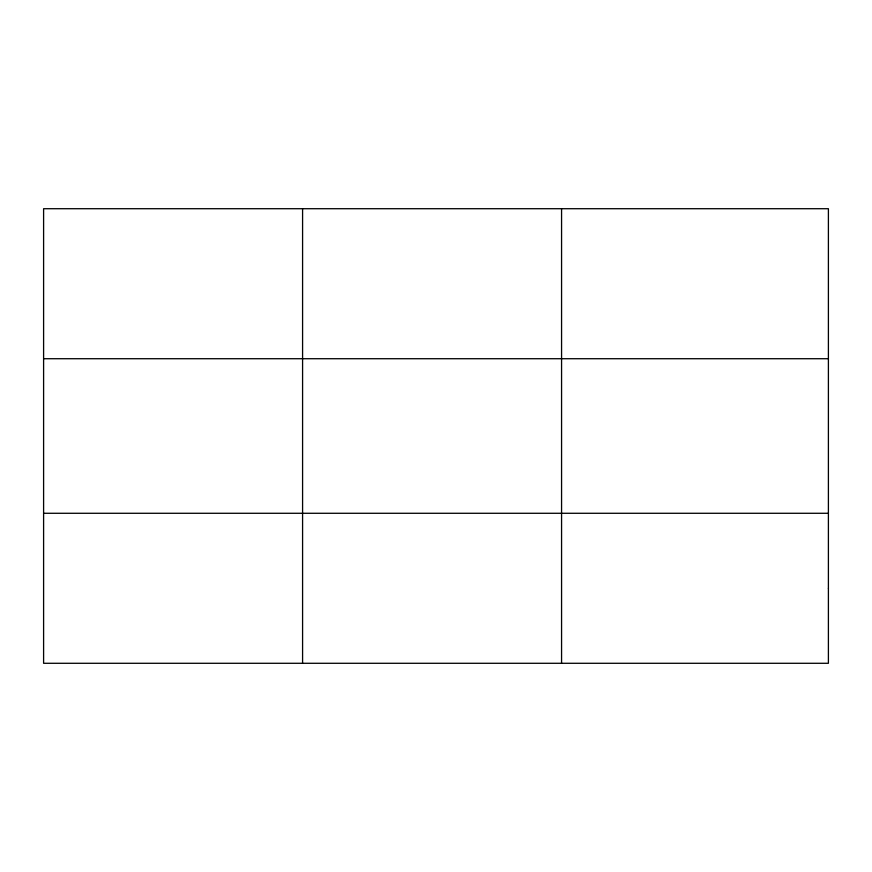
<?xml version="1.0" encoding="UTF-8"?>
<svg xmlns="http://www.w3.org/2000/svg" width="872" height="872" viewBox="0 0 872 872"><rect width="100%" height="100%" fill="white"/><g stroke="black" fill="none" stroke-linecap="round" stroke-linejoin="round"><path stroke-width="1.31" d="M302.584 208.713L302.584 663.287M561.568 208.713L561.568 663.287M43.6 358.719L828.4 358.719M43.6 513.281L828.4 513.281M828.4 588.284L828.4 663.287L43.6 663.287L43.6 208.713L828.4 208.713L828.4 588.284"/></g></svg>
